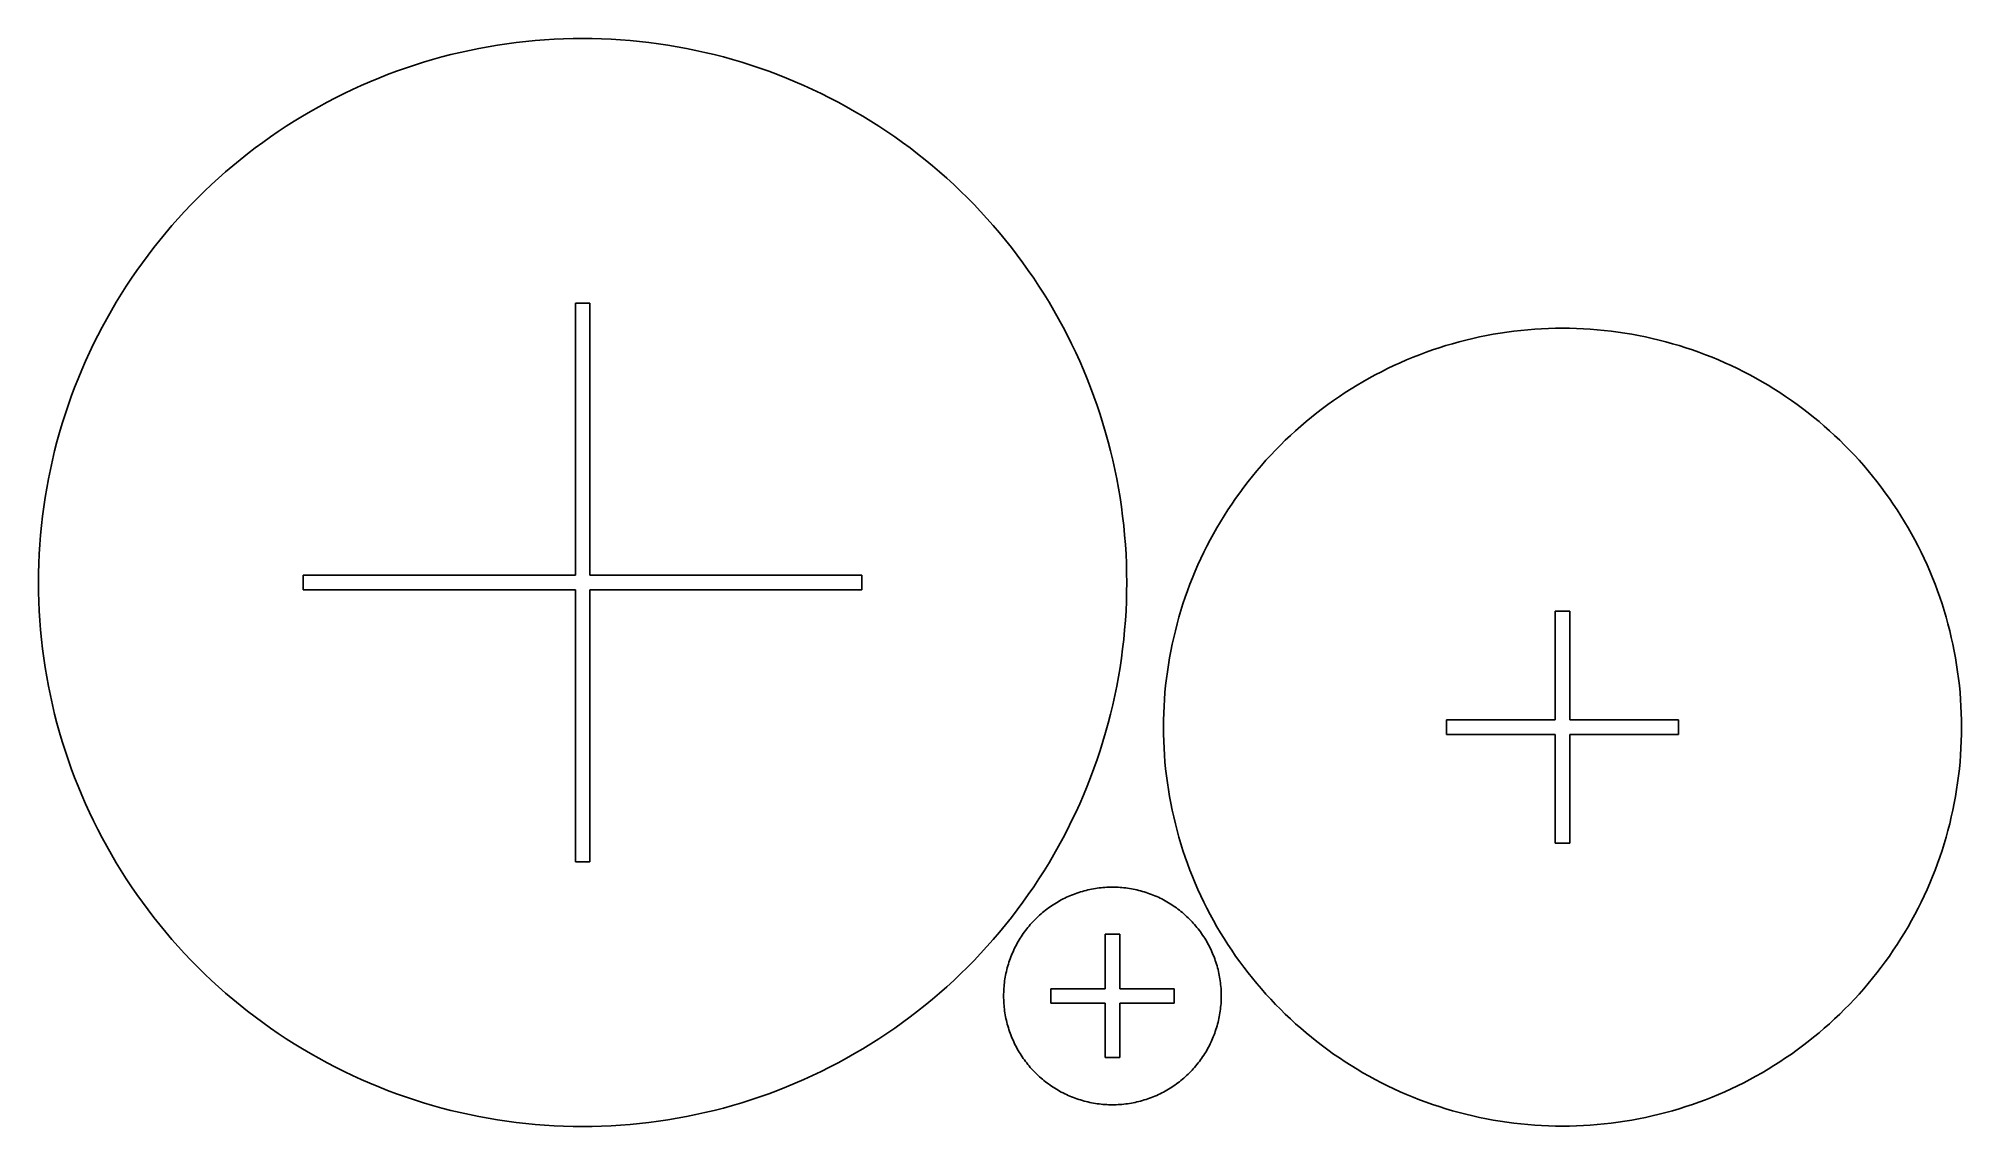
# Model space of a CAD drawing. Header units: metres. Extents: x 51 to 581, y 325 to 625.
import ezdxf

# ---------------------------------------------------------------- set-up
doc = ezdxf.new("R2010")
doc.units = ezdxf.units.M

msp = doc.modelspace()

# ---------------------------------------------------------------- linework, layer by layer
at = {"layer": 'GROUP0'}
for p, q in [((164.96, 620.78), (162.43, 620.12)), ((167.51, 621.39), (164.96, 620.78)), ((170.06, 621.95), (167.51, 621.39)), ((172.63, 622.48), (170.06, 621.95)), ((175.2, 622.95), (172.63, 622.48)), ((177.79, 623.38), (175.2, 622.95)), ((180.37, 623.77), (177.79, 623.38)), ((182.97, 624.11), (180.37, 623.77)), ((185.57, 624.41), (182.97, 624.11)), ((188.18, 624.66), (185.57, 624.41)), ((190.79, 624.87), (188.18, 624.66)), ((193.4, 625.03), (190.79, 624.87)), ((196.02, 625.14), (193.4, 625.03)), ((198.63, 625.21), (196.02, 625.14)), ((201.25, 625.23), (198.63, 625.21)), ((203.87, 625.21), (201.25, 625.23)), ((206.49, 625.14), (203.87, 625.21)), ((209.1, 625.03), (206.49, 625.14)), ((211.71, 624.87), (209.1, 625.03)), ((214.32, 624.66), (211.71, 624.87)), ((216.93, 624.41), (214.32, 624.66)), ((219.53, 624.11), (216.93, 624.41)), ((222.13, 623.77), (219.53, 624.11)), ((224.72, 623.38), (222.13, 623.77)), ((227.3, 622.95), (224.72, 623.38)), ((229.87, 622.48), (227.3, 622.95)), ((232.44, 621.95), (229.87, 622.48)), ((234.99, 621.39), (232.44, 621.95)), ((237.54, 620.78), (234.99, 621.39)), ((240.07, 620.12), (237.54, 620.78)), ((147.5, 615.27), (145.06, 614.31)), ((149.95, 616.18), (147.5, 615.27)), ((152.42, 617.06), (149.95, 616.18)), ((154.9, 617.89), (152.42, 617.06)), ((157.4, 618.68), (154.9, 617.89)), ((159.91, 619.42), (157.4, 618.68)), ((162.43, 620.12), (159.91, 619.42)), ((242.6, 619.42), (240.07, 620.12)), ((245.11, 618.68), (242.6, 619.42)), ((247.6, 617.89), (245.11, 618.68)), ((250.09, 617.06), (247.6, 617.89)), ((252.55, 616.18), (250.09, 617.06)), ((255.01, 615.27), (252.55, 616.18)), ((257.44, 614.31), (255.01, 615.27)), ((135.5, 610.05), (133.15, 608.88)), ((137.86, 611.18), (135.5, 610.05)), ((140.24, 612.26), (137.86, 611.18)), ((142.64, 613.31), (140.24, 612.26)), ((145.06, 614.31), (142.64, 613.31)), ((259.86, 613.31), (257.44, 614.31)), ((262.26, 612.26), (259.86, 613.31)), ((264.64, 611.18), (262.26, 612.26)), ((267.01, 610.05), (264.64, 611.18)), ((269.35, 608.88), (267.01, 610.05)), ((126.25, 605.13), (124, 603.81)), ((128.53, 606.42), (126.25, 605.13)), ((130.83, 607.67), (128.53, 606.42)), ((133.15, 608.88), (130.83, 607.67)), ((271.67, 607.67), (269.35, 608.88)), ((273.97, 606.42), (271.67, 607.67)), ((276.25, 605.13), (273.97, 606.42)), ((278.51, 603.81), (276.25, 605.13)), ((117.37, 599.59), (115.21, 598.1)), ((119.56, 601.03), (117.37, 599.59)), ((121.76, 602.44), (119.56, 601.03)), ((124, 603.81), (121.76, 602.44)), ((280.74, 602.44), (278.51, 603.81)), ((282.95, 601.03), (280.74, 602.44)), ((285.13, 599.59), (282.95, 601.03)), ((287.29, 598.1), (285.13, 599.59)), ((110.98, 595.03), (108.9, 593.43)), ((113.08, 596.58), (110.98, 595.03)), ((115.21, 598.1), (113.08, 596.58)), ((289.42, 596.58), (287.29, 598.1)), ((291.52, 595.03), (289.42, 596.58)), ((293.6, 593.43), (291.52, 595.03)), ((104.83, 590.14), (102.84, 588.44)), ((106.85, 591.8), (104.83, 590.14)), ((108.9, 593.43), (106.85, 591.8)), ((295.65, 591.8), (293.6, 593.43)), ((297.67, 590.14), (295.65, 591.8)), ((299.66, 588.44), (297.67, 590.14)), ((98.95, 584.93), (97.05, 583.13)), ((100.88, 586.7), (98.95, 584.93)), ((102.84, 588.44), (100.88, 586.7)), ((301.62, 586.7), (299.66, 588.44)), ((303.55, 584.93), (301.62, 586.7)), ((305.45, 583.13), (303.55, 584.93)), ((93.35, 579.43), (91.55, 577.53)), ((95.18, 581.3), (93.35, 579.43)), ((97.05, 583.13), (95.18, 581.3)), ((307.32, 581.3), (305.45, 583.13)), ((309.15, 579.43), (307.32, 581.3)), ((310.95, 577.53), (309.15, 579.43)), ((88.04, 573.64), (86.34, 571.65)), ((89.78, 575.6), (88.04, 573.64)), ((91.55, 577.53), (89.78, 575.6)), ((312.72, 575.6), (310.95, 577.53)), ((314.46, 573.64), (312.72, 575.6)), ((316.16, 571.65), (314.46, 573.64)), ((83.05, 567.58), (81.46, 565.5)), ((84.68, 569.63), (83.05, 567.58)), ((86.34, 571.65), (84.68, 569.63)), ((317.82, 569.63), (316.16, 571.65)), ((319.45, 567.58), (317.82, 569.63)), ((321.05, 565.5), (319.45, 567.58)), ((79.9, 563.4), (78.38, 561.27)), ((81.46, 565.5), (79.9, 563.4)), ((322.6, 563.4), (321.05, 565.5)), ((324.12, 561.27), (322.6, 563.4)), ((75.45, 556.93), (74.04, 554.72)), ((76.9, 559.11), (75.45, 556.93)), ((78.38, 561.27), (76.9, 559.11)), ((325.61, 559.11), (324.12, 561.27)), ((327.05, 556.93), (325.61, 559.11)), ((328.46, 554.72), (327.05, 556.93)), ((72.68, 552.49), (71.35, 550.23)), ((74.04, 554.72), (72.68, 552.49)), ((199.25, 552.23), (203.25, 552.23)), ((199.25, 477.23), (199.25, 552.23)), ((203.25, 552.23), (203.25, 477.23)), ((329.83, 552.49), (328.46, 554.72)), ((331.15, 550.23), (329.83, 552.49)), ((70.06, 547.95), (68.81, 545.65)), ((71.35, 550.23), (70.06, 547.95)), ((332.44, 547.95), (331.15, 550.23)), ((333.69, 545.65), (332.44, 547.95)), ((66.43, 540.99), (65.3, 538.62)), ((67.6, 543.33), (66.43, 540.99)), ((68.81, 545.65), (67.6, 543.33)), ((334.9, 543.33), (333.69, 545.65)), ((336.07, 540.99), (334.9, 543.33)), ((337.2, 538.62), (336.07, 540.99)), ((441.06, 541.07), (439.22, 540.53)), ((442.91, 541.59), (441.06, 541.07)), ((444.77, 542.07), (442.91, 541.59)), ((446.63, 542.51), (444.77, 542.07)), ((448.51, 542.93), (446.63, 542.51)), ((450.39, 543.31), (448.51, 542.93)), ((452.28, 543.66), (450.39, 543.31)), ((454.17, 543.98), (452.28, 543.66)), ((456.07, 544.26), (454.17, 543.98)), ((457.97, 544.51), (456.07, 544.26)), ((459.88, 544.73), (457.97, 544.51)), ((461.79, 544.92), (459.88, 544.73)), ((463.71, 545.07), (461.79, 544.92)), ((465.62, 545.18), (463.71, 545.07)), ((467.54, 545.27), (465.62, 545.18)), ((469.46, 545.32), (467.54, 545.27)), ((471.38, 545.33), (469.46, 545.32)), ((473.3, 545.32), (471.38, 545.33)), ((475.22, 545.27), (473.3, 545.32)), ((477.14, 545.18), (475.22, 545.27)), ((479.05, 545.07), (477.14, 545.18)), ((480.97, 544.92), (479.05, 545.07)), ((482.88, 544.73), (480.97, 544.92)), ((484.79, 544.51), (482.88, 544.73)), ((486.69, 544.26), (484.79, 544.51)), ((488.59, 543.98), (486.69, 544.26)), ((490.48, 543.66), (488.59, 543.98)), ((492.37, 543.31), (490.48, 543.66)), ((494.25, 542.93), (492.37, 543.31)), ((496.12, 542.51), (494.25, 542.93)), ((497.99, 542.07), (496.12, 542.51)), ((499.85, 541.59), (497.99, 542.07)), ((501.7, 541.07), (499.85, 541.59)), ((503.54, 540.53), (501.7, 541.07)), ((64.22, 536.24), (63.18, 533.84)), ((65.3, 538.62), (64.22, 536.24)), ((338.28, 536.24), (337.2, 538.62)), ((339.33, 533.84), (338.28, 536.24)), ((426.64, 535.82), (424.89, 535.03)), ((428.4, 536.59), (426.64, 535.82)), ((430.17, 537.32), (428.4, 536.59)), ((431.96, 538.03), (430.17, 537.32)), ((433.76, 538.7), (431.96, 538.03)), ((435.57, 539.34), (433.76, 538.7)), ((437.39, 539.95), (435.57, 539.34)), ((439.22, 540.53), (437.39, 539.95)), ((505.37, 539.95), (503.54, 540.53)), ((507.19, 539.34), (505.37, 539.95)), ((509, 538.7), (507.19, 539.34)), ((510.8, 538.03), (509, 538.7)), ((512.59, 537.32), (510.8, 538.03)), ((514.36, 536.59), (512.59, 537.32)), ((516.12, 535.82), (514.36, 536.59)), ((517.87, 535.03), (516.12, 535.82)), ((62.17, 531.42), (61.21, 528.99)), ((63.18, 533.84), (62.17, 531.42)), ((340.33, 531.42), (339.33, 533.84)), ((341.29, 528.99), (340.33, 531.42)), ((416.38, 530.6), (414.73, 529.62)), ((418.05, 531.54), (416.38, 530.6)), ((419.74, 532.46), (418.05, 531.54)), ((421.44, 533.34), (419.74, 532.46)), ((423.16, 534.2), (421.44, 533.34)), ((424.89, 535.03), (423.16, 534.2)), ((519.6, 534.2), (517.87, 535.03)), ((521.32, 533.34), (519.6, 534.2)), ((523.02, 532.46), (521.32, 533.34)), ((524.71, 531.54), (523.02, 532.46)), ((526.38, 530.6), (524.71, 531.54)), ((528.03, 529.62), (526.38, 530.6)), ((60.3, 526.53), (59.42, 524.07)), ((61.21, 528.99), (60.3, 526.53)), ((342.2, 526.53), (341.29, 528.99)), ((343.08, 524.07), (342.2, 526.53)), ((408.29, 525.44), (406.72, 524.33)), ((409.87, 526.53), (408.29, 525.44)), ((411.47, 527.59), (409.87, 526.53)), ((413.09, 528.62), (411.47, 527.59)), ((414.73, 529.62), (413.09, 528.62)), ((529.67, 528.62), (528.03, 529.62)), ((531.29, 527.59), (529.67, 528.62)), ((532.89, 526.53), (531.29, 527.59)), ((534.47, 525.44), (532.89, 526.53)), ((536.04, 524.33), (534.47, 525.44)), ((58.59, 521.58), (57.81, 519.09)), ((59.42, 524.07), (58.59, 521.58)), ((343.91, 521.58), (343.08, 524.07)), ((344.7, 519.09), (343.91, 521.58)), ((400.67, 519.6), (399.21, 518.35)), ((402.15, 520.82), (400.67, 519.6)), ((403.66, 522.02), (402.15, 520.82)), ((405.18, 523.18), (403.66, 522.02)), ((406.72, 524.33), (405.18, 523.18)), ((537.58, 523.18), (536.04, 524.33)), ((539.1, 522.02), (537.58, 523.18)), ((540.6, 520.82), (539.1, 522.02)), ((542.09, 519.6), (540.6, 520.82)), ((543.55, 518.35), (542.09, 519.6)), ((57.06, 516.58), (56.36, 514.05)), ((57.81, 519.09), (57.06, 516.58)), ((345.44, 516.58), (344.7, 519.09)), ((346.14, 514.05), (345.44, 516.58)), ((394.97, 514.46), (393.6, 513.12)), ((396.36, 515.78), (394.97, 514.46)), ((397.78, 517.08), (396.36, 515.78)), ((399.21, 518.35), (397.78, 517.08)), ((544.98, 517.08), (543.55, 518.35)), ((546.4, 515.78), (544.98, 517.08)), ((547.79, 514.46), (546.4, 515.78)), ((549.16, 513.12), (547.79, 514.46)), ((55.1, 508.97), (54.53, 506.42)), ((55.71, 511.52), (55.1, 508.97)), ((56.36, 514.05), (55.71, 511.52)), ((346.8, 511.52), (346.14, 514.05)), ((347.41, 508.97), (346.8, 511.52)), ((347.97, 506.42), (347.41, 508.97)), ((389.63, 508.94), (388.36, 507.5)), ((390.93, 510.35), (389.63, 508.94)), ((392.25, 511.75), (390.93, 510.35)), ((393.6, 513.12), (392.25, 511.75)), ((550.51, 511.75), (549.16, 513.12)), ((551.83, 510.35), (550.51, 511.75)), ((553.13, 508.94), (551.83, 510.35)), ((554.4, 507.5), (553.13, 508.94)), ((54.01, 503.85), (53.53, 501.28)), ((54.53, 506.42), (54.01, 503.85)), ((348.5, 503.85), (347.97, 506.42)), ((348.97, 501.28), (348.5, 503.85)), ((385.89, 504.56), (384.7, 503.06)), ((387.11, 506.04), (385.89, 504.56)), ((388.36, 507.5), (387.11, 506.04)), ((555.64, 506.04), (554.4, 507.5)), ((556.87, 504.56), (555.64, 506.04)), ((558.06, 503.06), (556.87, 504.56)), ((53.1, 498.7), (52.71, 496.11)), ((53.53, 501.28), (53.1, 498.7)), ((349.4, 498.7), (348.97, 501.28)), ((349.79, 496.11), (349.4, 498.7)), ((381.27, 498.43), (380.19, 496.85)), ((382.39, 499.99), (381.27, 498.43)), ((383.53, 501.53), (382.39, 499.99)), ((384.7, 503.06), (383.53, 501.53)), ((559.23, 501.53), (558.06, 503.06)), ((560.37, 499.99), (559.23, 501.53)), ((561.49, 498.43), (560.37, 499.99)), ((562.57, 496.85), (561.49, 498.43)), ((52.37, 493.51), (52.07, 490.91)), ((52.71, 496.11), (52.37, 493.51)), ((350.13, 493.51), (349.79, 496.11)), ((350.43, 490.91), (350.13, 493.51)), ((378.09, 493.63), (377.09, 491.99)), ((379.13, 495.24), (378.09, 493.63)), ((380.19, 496.85), (379.13, 495.24)), ((563.63, 495.24), (562.57, 496.85)), ((564.66, 493.63), (563.63, 495.24)), ((565.67, 491.99), (564.66, 493.63)), ((51.82, 488.3), (51.62, 485.69)), ((52.07, 490.91), (51.82, 488.3)), ((350.68, 488.3), (350.43, 490.91)), ((350.89, 485.69), (350.68, 488.3)), ((375.17, 488.66), (374.26, 486.98)), ((376.12, 490.33), (375.17, 488.66)), ((377.09, 491.99), (376.12, 490.33)), ((566.64, 490.33), (565.67, 491.99)), ((567.59, 488.66), (566.64, 490.33)), ((568.5, 486.98), (567.59, 488.66)), ((51.46, 483.08), (51.34, 480.47)), ((51.62, 485.69), (51.46, 483.08)), ((351.05, 483.08), (350.89, 485.69)), ((351.16, 480.47), (351.05, 483.08)), ((372.51, 483.55), (371.69, 481.82)), ((373.37, 485.27), (372.51, 483.55)), ((374.26, 486.98), (373.37, 485.27)), ((569.39, 485.27), (568.5, 486.98)), ((570.25, 483.55), (569.39, 485.27)), ((571.07, 481.82), (570.25, 483.55)), ((51.27, 477.85), (51.25, 475.23)), ((51.34, 480.47), (51.27, 477.85)), ((124.25, 473.23), (124.25, 477.23)), ((124.25, 477.23), (199.25, 477.23)), ((203.25, 477.23), (278.25, 477.23)), ((278.25, 477.23), (278.25, 473.23)), ((351.23, 477.85), (351.16, 480.47)), ((351.25, 475.23), (351.23, 477.85)), ((370.12, 478.31), (369.39, 476.54)), ((370.89, 480.08), (370.12, 478.31)), ((371.69, 481.82), (370.89, 480.08)), ((571.87, 480.08), (571.07, 481.82)), ((572.63, 478.31), (571.87, 480.08)), ((573.37, 476.54), (572.63, 478.31)), ((51.25, 475.23), (51.27, 472.61)), ((51.27, 472.61), (51.34, 470)), ((199.25, 473.23), (124.25, 473.23)), ((199.25, 398.23), (199.25, 473.23)), ((203.25, 473.23), (203.25, 398.23)), ((278.25, 473.23), (203.25, 473.23)), ((351.16, 470), (351.23, 472.61)), ((351.23, 472.61), (351.25, 475.23)), ((368.01, 472.96), (367.37, 471.15)), ((368.69, 474.75), (368.01, 472.96)), ((369.39, 476.54), (368.69, 474.75)), ((574.07, 474.75), (573.37, 476.54)), ((574.75, 472.96), (574.07, 474.75)), ((575.39, 471.15), (574.75, 472.96)), ((51.34, 470), (51.46, 467.38)), ((51.46, 467.38), (51.62, 464.77)), ((350.89, 464.77), (351.05, 467.38)), ((351.05, 467.38), (351.16, 470)), ((366.19, 467.5), (365.64, 465.65)), ((366.76, 469.33), (366.19, 467.5)), ((367.37, 471.15), (366.76, 469.33)), ((469.38, 467.33), (473.38, 467.33)), ((469.38, 437.33), (469.38, 467.33)), ((473.38, 467.33), (473.38, 437.33)), ((576, 469.33), (575.39, 471.15)), ((576.57, 467.5), (576, 469.33)), ((577.12, 465.65), (576.57, 467.5)), ((51.62, 464.77), (51.82, 462.16)), ((51.82, 462.16), (52.07, 459.55)), ((350.43, 459.55), (350.68, 462.16)), ((350.68, 462.16), (350.89, 464.77)), ((364.65, 461.95), (364.2, 460.08)), ((365.13, 463.8), (364.65, 461.95)), ((365.64, 465.65), (365.13, 463.8)), ((577.63, 463.8), (577.12, 465.65)), ((578.11, 461.95), (577.63, 463.8)), ((578.56, 460.08), (578.11, 461.95)), ((52.07, 459.55), (52.37, 456.95)), ((52.37, 456.95), (52.71, 454.36)), ((349.79, 454.36), (350.13, 456.95)), ((350.13, 456.95), (350.43, 459.55)), ((363.4, 456.32), (363.05, 454.44)), ((363.78, 458.2), (363.4, 456.32)), ((364.2, 460.08), (363.78, 458.2)), ((578.98, 458.2), (578.56, 460.08)), ((579.36, 456.32), (578.98, 458.2)), ((579.71, 454.44), (579.36, 456.32)), ((52.71, 454.36), (53.1, 451.77)), ((53.1, 451.77), (53.53, 449.18)), ((348.97, 449.18), (349.4, 451.77)), ((349.4, 451.77), (349.79, 454.36)), ((362.45, 450.64), (362.2, 448.74)), ((362.73, 452.54), (362.45, 450.64)), ((363.05, 454.44), (362.73, 452.54)), ((580.03, 452.54), (579.71, 454.44)), ((580.31, 450.64), (580.03, 452.54)), ((580.56, 448.74), (580.31, 450.64)), ((53.53, 449.18), (54.01, 446.61)), ((54.01, 446.61), (54.53, 444.04)), ((347.97, 444.04), (348.5, 446.61)), ((348.5, 446.61), (348.97, 449.18)), ((361.98, 446.83), (361.8, 444.92)), ((362.2, 448.74), (361.98, 446.83)), ((580.78, 446.83), (580.56, 448.74)), ((580.96, 444.92), (580.78, 446.83)), ((54.53, 444.04), (55.1, 441.49)), ((55.1, 441.49), (55.71, 438.94)), ((346.8, 438.94), (347.41, 441.49)), ((347.41, 441.49), (347.97, 444.04)), ((361.53, 441.09), (361.45, 439.17)), ((361.65, 443.01), (361.53, 441.09)), ((361.8, 444.92), (361.65, 443.01)), ((581.11, 443.01), (580.96, 444.92)), ((581.23, 441.09), (581.11, 443.01)), ((581.31, 439.17), (581.23, 441.09)), ((55.71, 438.94), (56.36, 436.41)), ((56.36, 436.41), (57.06, 433.89)), ((345.44, 433.89), (346.14, 436.41)), ((346.14, 436.41), (346.8, 438.94)), ((361.4, 437.25), (361.38, 435.33)), ((361.38, 435.33), (361.4, 433.41)), ((361.45, 439.17), (361.4, 437.25)), ((439.38, 433.33), (439.38, 437.33)), ((439.38, 437.33), (469.38, 437.33)), ((473.38, 437.33), (503.38, 437.33)), ((503.38, 437.33), (503.38, 433.33)), ((581.36, 437.25), (581.31, 439.17)), ((581.38, 435.33), (581.36, 437.25)), ((581.36, 433.41), (581.38, 435.33)), ((57.06, 433.89), (57.81, 431.38)), ((57.81, 431.38), (58.59, 428.88)), ((343.91, 428.88), (344.7, 431.38)), ((344.7, 431.38), (345.44, 433.89)), ((361.4, 433.41), (361.45, 431.5)), ((361.45, 431.5), (361.53, 429.58)), ((361.53, 429.58), (361.65, 427.66)), ((469.38, 433.33), (439.38, 433.33)), ((469.38, 403.33), (469.38, 433.33)), ((473.38, 433.33), (473.38, 403.33)), ((503.38, 433.33), (473.38, 433.33)), ((581.11, 427.66), (581.23, 429.58)), ((581.23, 429.58), (581.31, 431.5)), ((581.31, 431.5), (581.36, 433.41)), ((58.59, 428.88), (59.42, 426.4)), ((59.42, 426.4), (60.3, 423.93)), ((342.2, 423.93), (343.08, 426.4)), ((343.08, 426.4), (343.91, 428.88)), ((361.65, 427.66), (361.8, 425.75)), ((361.8, 425.75), (361.98, 423.84)), ((580.78, 423.84), (580.96, 425.75)), ((580.96, 425.75), (581.11, 427.66)), ((60.3, 423.93), (61.21, 421.48)), ((61.21, 421.48), (62.17, 419.04)), ((62.17, 419.04), (63.18, 416.62)), ((339.33, 416.62), (340.33, 419.04)), ((340.33, 419.04), (341.29, 421.48)), ((341.29, 421.48), (342.2, 423.93)), ((361.98, 423.84), (362.2, 421.93)), ((362.2, 421.93), (362.45, 420.03)), ((362.45, 420.03), (362.73, 418.13)), ((580.03, 418.13), (580.31, 420.03)), ((580.31, 420.03), (580.56, 421.93)), ((580.56, 421.93), (580.78, 423.84)), ((63.18, 416.62), (64.22, 414.22)), ((64.22, 414.22), (65.3, 411.84)), ((337.2, 411.84), (338.28, 414.22)), ((338.28, 414.22), (339.33, 416.62)), ((362.73, 418.13), (363.05, 416.23)), ((363.05, 416.23), (363.4, 414.35)), ((363.4, 414.35), (363.78, 412.46)), ((578.98, 412.46), (579.36, 414.35)), ((579.36, 414.35), (579.71, 416.23)), ((579.71, 416.23), (580.03, 418.13)), ((65.3, 411.84), (66.43, 409.48)), ((66.43, 409.48), (67.6, 407.13)), ((334.9, 407.13), (336.07, 409.48)), ((336.07, 409.48), (337.2, 411.84)), ((363.78, 412.46), (364.2, 410.59)), ((364.2, 410.59), (364.65, 408.72)), ((364.65, 408.72), (365.13, 406.86)), ((577.63, 406.86), (578.11, 408.72)), ((578.11, 408.72), (578.56, 410.59)), ((578.56, 410.59), (578.98, 412.46)), ((67.6, 407.13), (68.81, 404.81)), ((68.81, 404.81), (70.06, 402.51)), ((332.44, 402.51), (333.69, 404.81)), ((333.69, 404.81), (334.9, 407.13)), ((365.13, 406.86), (365.64, 405.01)), ((365.64, 405.01), (366.19, 403.17)), ((366.19, 403.17), (366.76, 401.34)), ((473.38, 403.33), (469.38, 403.33)), ((576, 401.34), (576.57, 403.17)), ((576.57, 403.17), (577.12, 405.01)), ((577.12, 405.01), (577.63, 406.86)), ((70.06, 402.51), (71.35, 400.23)), ((71.35, 400.23), (72.68, 397.98)), ((72.68, 397.98), (74.04, 395.74)), ((203.25, 398.23), (199.25, 398.23)), ((328.46, 395.74), (329.83, 397.98)), ((329.83, 397.98), (331.15, 400.23)), ((331.15, 400.23), (332.44, 402.51)), ((366.76, 401.34), (367.37, 399.52)), ((367.37, 399.52), (368.01, 397.71)), ((368.01, 397.71), (368.69, 395.91)), ((574.07, 395.91), (574.75, 397.71)), ((574.75, 397.71), (575.39, 399.52)), ((575.39, 399.52), (576, 401.34)), ((74.04, 395.74), (75.45, 393.54)), ((75.45, 393.54), (76.9, 391.35)), ((325.61, 391.35), (327.05, 393.54)), ((327.05, 393.54), (328.46, 395.74)), ((368.69, 395.91), (369.39, 394.13)), ((369.39, 394.13), (370.12, 392.35)), ((370.12, 392.35), (370.89, 390.59)), ((571.87, 390.59), (572.63, 392.35)), ((572.63, 392.35), (573.37, 394.13)), ((573.37, 394.13), (574.07, 395.91)), ((76.9, 391.35), (78.38, 389.19)), ((78.38, 389.19), (79.9, 387.06)), ((79.9, 387.06), (81.46, 384.96)), ((321.05, 384.96), (322.6, 387.06)), ((322.6, 387.06), (324.12, 389.19)), ((324.12, 389.19), (325.61, 391.35)), ((332.31, 387.22), (331.86, 386.95)), ((332.76, 387.47), (332.31, 387.22)), ((333.22, 387.72), (332.76, 387.47)), ((333.69, 387.97), (333.22, 387.72)), ((334.16, 388.2), (333.69, 387.97)), ((334.63, 388.43), (334.16, 388.2)), ((335.11, 388.64), (334.63, 388.43)), ((335.59, 388.85), (335.11, 388.64)), ((336.07, 389.05), (335.59, 388.85)), ((336.56, 389.24), (336.07, 389.05)), ((337.05, 389.43), (336.56, 389.24)), ((337.54, 389.6), (337.05, 389.43)), ((338.04, 389.77), (337.54, 389.6)), ((338.54, 389.93), (338.04, 389.77)), ((339.04, 390.07), (338.54, 389.93)), ((339.54, 390.21), (339.04, 390.07)), ((340.05, 390.34), (339.54, 390.21)), ((340.56, 390.47), (340.05, 390.34)), ((341.07, 390.58), (340.56, 390.47)), ((341.58, 390.68), (341.07, 390.58)), ((342.1, 390.78), (341.58, 390.68)), ((342.62, 390.87), (342.1, 390.78)), ((343.13, 390.94), (342.62, 390.87)), ((343.65, 391.01), (343.13, 390.94)), ((344.17, 391.07), (343.65, 391.01)), ((344.69, 391.12), (344.17, 391.07)), ((345.22, 391.16), (344.69, 391.12)), ((345.74, 391.19), (345.22, 391.16)), ((346.26, 391.22), (345.74, 391.19)), ((346.78, 391.23), (346.26, 391.22)), ((347.31, 391.24), (346.78, 391.23)), ((347.83, 391.23), (347.31, 391.24)), ((348.36, 391.22), (347.83, 391.23)), ((348.88, 391.19), (348.36, 391.22)), ((349.4, 391.16), (348.88, 391.19)), ((349.92, 391.12), (349.4, 391.16)), ((350.44, 391.07), (349.92, 391.12)), ((350.96, 391.01), (350.44, 391.07)), ((351.48, 390.94), (350.96, 391.01)), ((352, 390.87), (351.48, 390.94)), ((352.52, 390.78), (352, 390.87)), ((353.03, 390.68), (352.52, 390.78)), ((353.55, 390.58), (353.03, 390.68)), ((354.06, 390.47), (353.55, 390.58)), ((354.57, 390.34), (354.06, 390.47)), ((355.07, 390.21), (354.57, 390.34)), ((355.58, 390.07), (355.07, 390.21)), ((356.08, 389.93), (355.58, 390.07)), ((356.58, 389.77), (356.08, 389.93)), ((357.08, 389.6), (356.58, 389.77)), ((357.57, 389.43), (357.08, 389.6)), ((358.06, 389.24), (357.57, 389.43)), ((358.55, 389.05), (358.06, 389.24)), ((359.03, 388.85), (358.55, 389.05)), ((359.51, 388.64), (359.03, 388.85)), ((359.99, 388.43), (359.51, 388.64)), ((360.46, 388.2), (359.99, 388.43)), ((360.93, 387.97), (360.46, 388.2)), ((361.39, 387.72), (360.93, 387.97)), ((361.85, 387.47), (361.39, 387.72)), ((362.31, 387.22), (361.85, 387.47)), ((362.76, 386.95), (362.31, 387.22)), ((370.89, 390.59), (371.69, 388.85)), ((371.69, 388.85), (372.51, 387.11)), ((372.51, 387.11), (373.37, 385.4)), ((569.39, 385.4), (570.25, 387.11)), ((570.25, 387.11), (571.07, 388.85)), ((571.07, 388.85), (571.87, 390.59)), ((81.46, 384.96), (83.05, 382.88)), ((83.05, 382.88), (84.68, 380.83)), ((317.82, 380.83), (319.45, 382.88)), ((319.45, 382.88), (321.05, 384.96)), ((325.37, 381.7), (325.01, 381.31)), ((325.73, 382.08), (325.37, 381.7)), ((326.1, 382.45), (325.73, 382.08)), ((326.47, 382.82), (326.1, 382.45)), ((326.85, 383.18), (326.47, 382.82)), ((327.23, 383.53), (326.85, 383.18)), ((327.63, 383.88), (327.23, 383.53)), ((328.02, 384.22), (327.63, 383.88)), ((328.43, 384.55), (328.02, 384.22)), ((328.84, 384.88), (328.43, 384.55)), ((329.25, 385.2), (328.84, 384.88)), ((329.67, 385.51), (329.25, 385.2)), ((330.1, 385.81), (329.67, 385.51)), ((330.53, 386.11), (330.1, 385.81)), ((330.97, 386.4), (330.53, 386.11)), ((331.41, 386.68), (330.97, 386.4)), ((331.86, 386.95), (331.41, 386.68)), ((363.21, 386.68), (362.76, 386.95)), ((363.65, 386.4), (363.21, 386.68)), ((364.08, 386.11), (363.65, 386.4)), ((364.52, 385.81), (364.08, 386.11)), ((364.94, 385.51), (364.52, 385.81)), ((365.36, 385.2), (364.94, 385.51)), ((365.78, 384.88), (365.36, 385.2)), ((366.19, 384.55), (365.78, 384.88)), ((366.59, 384.22), (366.19, 384.55)), ((366.99, 383.88), (366.59, 384.22)), ((367.38, 383.53), (366.99, 383.88)), ((367.77, 383.18), (367.38, 383.53)), ((368.15, 382.82), (367.77, 383.18)), ((368.52, 382.45), (368.15, 382.82)), ((368.89, 382.08), (368.52, 382.45)), ((369.25, 381.7), (368.89, 382.08)), ((369.6, 381.31), (369.25, 381.7)), ((373.37, 385.4), (374.26, 383.69)), ((374.26, 383.69), (375.17, 382.01)), ((375.17, 382.01), (376.12, 380.33)), ((566.64, 380.33), (567.59, 382.01)), ((567.59, 382.01), (568.5, 383.69)), ((568.5, 383.69), (569.39, 385.4)), ((84.68, 380.83), (86.34, 378.81)), ((86.34, 378.81), (88.04, 376.82)), ((88.04, 376.82), (89.78, 374.86)), ((312.72, 374.86), (314.46, 376.82)), ((314.46, 376.82), (316.16, 378.81)), ((316.16, 378.81), (317.82, 380.83)), ((321.59, 376.69), (321.33, 376.24)), ((321.87, 377.13), (321.59, 376.69)), ((322.15, 377.58), (321.87, 377.13)), ((322.44, 378.01), (322.15, 377.58)), ((322.73, 378.44), (322.44, 378.01)), ((323.04, 378.87), (322.73, 378.44)), ((323.35, 379.29), (323.04, 378.87)), ((323.67, 379.71), (323.35, 379.29)), ((323.99, 380.12), (323.67, 379.71)), ((324.33, 380.52), (323.99, 380.12)), ((324.67, 380.92), (324.33, 380.52)), ((325.01, 381.31), (324.67, 380.92)), ((345.31, 378.24), (349.31, 378.24)), ((345.31, 363.24), (345.31, 378.24)), ((349.31, 378.24), (349.31, 363.24)), ((369.95, 380.92), (369.6, 381.31)), ((370.29, 380.52), (369.95, 380.92)), ((370.62, 380.12), (370.29, 380.52)), ((370.95, 379.71), (370.62, 380.12)), ((371.27, 379.29), (370.95, 379.71)), ((371.58, 378.87), (371.27, 379.29)), ((371.88, 378.44), (371.58, 378.87)), ((372.18, 378.01), (371.88, 378.44)), ((372.47, 377.58), (372.18, 378.01)), ((372.75, 377.13), (372.47, 377.58)), ((373.02, 376.69), (372.75, 377.13)), ((373.29, 376.24), (373.02, 376.69)), ((376.12, 380.33), (377.09, 378.68)), ((377.09, 378.68), (378.09, 377.04)), ((378.09, 377.04), (379.13, 375.42)), ((563.63, 375.42), (564.66, 377.04)), ((564.66, 377.04), (565.67, 378.68)), ((565.67, 378.68), (566.64, 380.33)), ((89.78, 374.86), (91.55, 372.93)), ((91.55, 372.93), (93.35, 371.03)), ((309.15, 371.03), (310.95, 372.93)), ((310.95, 372.93), (312.72, 374.86)), ((319.12, 371.5), (318.94, 371)), ((319.3, 371.99), (319.12, 371.5)), ((319.49, 372.47), (319.3, 371.99)), ((319.69, 372.96), (319.49, 372.47)), ((319.9, 373.44), (319.69, 372.96)), ((320.12, 373.91), (319.9, 373.44)), ((320.34, 374.39), (320.12, 373.91)), ((320.58, 374.86), (320.34, 374.39)), ((320.82, 375.32), (320.58, 374.86)), ((321.07, 375.78), (320.82, 375.32)), ((321.33, 376.24), (321.07, 375.78)), ((373.55, 375.78), (373.29, 376.24)), ((373.8, 375.32), (373.55, 375.78)), ((374.04, 374.86), (373.8, 375.32)), ((374.27, 374.39), (374.04, 374.86)), ((374.5, 373.91), (374.27, 374.39)), ((374.71, 373.44), (374.5, 373.91)), ((374.92, 372.96), (374.71, 373.44)), ((375.12, 372.47), (374.92, 372.96)), ((375.32, 371.99), (375.12, 372.47)), ((375.5, 371.5), (375.32, 371.99)), ((375.67, 371), (375.5, 371.5)), ((379.13, 375.42), (380.19, 373.82)), ((380.19, 373.82), (381.27, 372.24)), ((381.27, 372.24), (382.39, 370.68)), ((560.37, 370.68), (561.49, 372.24)), ((561.49, 372.24), (562.57, 373.82)), ((562.57, 373.82), (563.63, 375.42)), ((93.35, 371.03), (95.18, 369.17)), ((95.18, 369.17), (97.05, 367.33)), ((97.05, 367.33), (98.95, 365.53)), ((303.55, 365.53), (305.45, 367.33)), ((305.45, 367.33), (307.32, 369.17)), ((307.32, 369.17), (309.15, 371.03)), ((317.68, 365.93), (317.6, 365.41)), ((317.76, 366.45), (317.68, 365.93)), ((317.86, 366.96), (317.76, 366.45)), ((317.96, 367.47), (317.86, 366.96)), ((318.08, 367.98), (317.96, 367.47)), ((318.2, 368.49), (318.08, 367.98)), ((318.33, 369), (318.2, 368.49)), ((318.47, 369.51), (318.33, 369)), ((318.62, 370.01), (318.47, 369.51)), ((318.78, 370.51), (318.62, 370.01)), ((318.94, 371), (318.78, 370.51)), ((375.84, 370.51), (375.67, 371)), ((376, 370.01), (375.84, 370.51)), ((376.15, 369.51), (376, 370.01)), ((376.29, 369), (376.15, 369.51)), ((376.42, 368.49), (376.29, 369)), ((376.54, 367.98), (376.42, 368.49)), ((376.65, 367.47), (376.54, 367.98)), ((376.76, 366.96), (376.65, 367.47)), ((376.85, 366.45), (376.76, 366.96)), ((376.94, 365.93), (376.85, 366.45)), ((377.02, 365.41), (376.94, 365.93)), ((382.39, 370.68), (383.53, 369.13)), ((383.53, 369.13), (384.7, 367.61)), ((384.7, 367.61), (385.89, 366.11)), ((385.89, 366.11), (387.11, 364.63)), ((555.64, 364.63), (556.87, 366.11)), ((556.87, 366.11), (558.06, 367.61)), ((558.06, 367.61), (559.23, 369.13)), ((559.23, 369.13), (560.37, 370.68)), ((98.95, 365.53), (100.88, 363.76)), ((100.88, 363.76), (102.84, 362.02)), ((102.84, 362.02), (104.83, 360.32)), ((297.67, 360.32), (299.66, 362.02)), ((299.66, 362.02), (301.62, 363.76)), ((301.62, 363.76), (303.55, 365.53)), ((317.33, 362.28), (317.31, 361.76)), ((317.31, 361.76), (317.31, 361.24)), ((317.31, 361.24), (317.31, 360.71)), ((317.31, 360.71), (317.33, 360.19)), ((317.35, 362.81), (317.33, 362.28)), ((317.38, 363.33), (317.35, 362.81)), ((317.42, 363.85), (317.38, 363.33)), ((317.47, 364.37), (317.42, 363.85)), ((317.53, 364.89), (317.47, 364.37)), ((317.6, 365.41), (317.53, 364.89)), ((330.31, 363.24), (345.31, 363.24)), ((330.31, 359.24), (330.31, 363.24)), ((349.31, 363.24), (364.31, 363.24)), ((364.31, 363.24), (364.31, 359.24)), ((377.08, 364.89), (377.02, 365.41)), ((377.14, 364.37), (377.08, 364.89)), ((377.19, 363.85), (377.14, 364.37)), ((377.24, 363.33), (377.19, 363.85)), ((377.27, 362.81), (377.24, 363.33)), ((377.29, 362.28), (377.27, 362.81)), ((377.3, 361.76), (377.29, 362.28)), ((377.29, 360.19), (377.3, 360.71)), ((377.31, 361.24), (377.3, 361.76)), ((377.3, 360.71), (377.31, 361.24)), ((387.11, 364.63), (388.36, 363.17)), ((388.36, 363.17), (389.63, 361.73)), ((389.63, 361.73), (390.93, 360.31)), ((551.83, 360.31), (553.13, 361.73)), ((553.13, 361.73), (554.4, 363.17)), ((554.4, 363.17), (555.64, 364.63)), ((104.83, 360.32), (106.85, 358.66)), ((106.85, 358.66), (108.9, 357.03)), ((108.9, 357.03), (110.98, 355.44)), ((110.98, 355.44), (113.08, 353.88)), ((289.42, 353.88), (291.52, 355.44)), ((291.52, 355.44), (293.6, 357.03)), ((293.6, 357.03), (295.65, 358.66)), ((295.65, 358.66), (297.67, 360.32)), ((317.33, 360.19), (317.35, 359.67)), ((317.35, 359.67), (317.38, 359.14)), ((317.38, 359.14), (317.42, 358.62)), ((317.42, 358.62), (317.47, 358.1)), ((317.47, 358.1), (317.53, 357.58)), ((317.53, 357.58), (317.6, 357.06)), ((317.6, 357.06), (317.68, 356.54)), ((317.68, 356.54), (317.76, 356.03)), ((317.76, 356.03), (317.86, 355.51)), ((317.86, 355.51), (317.96, 355)), ((345.31, 359.24), (330.31, 359.24)), ((345.31, 344.24), (345.31, 359.24)), ((349.31, 359.24), (349.31, 344.24)), ((364.31, 359.24), (349.31, 359.24)), ((376.65, 355), (376.76, 355.51)), ((376.76, 355.51), (376.85, 356.03)), ((376.85, 356.03), (376.94, 356.54)), ((376.94, 356.54), (377.02, 357.06)), ((377.02, 357.06), (377.08, 357.58)), ((377.08, 357.58), (377.14, 358.1)), ((377.14, 358.1), (377.19, 358.62)), ((377.19, 358.62), (377.24, 359.14)), ((377.24, 359.14), (377.27, 359.67)), ((377.27, 359.67), (377.29, 360.19)), ((390.93, 360.31), (392.25, 358.92)), ((392.25, 358.92), (393.6, 357.55)), ((393.6, 357.55), (394.97, 356.21)), ((394.97, 356.21), (396.36, 354.89)), ((546.4, 354.89), (547.79, 356.21)), ((547.79, 356.21), (549.16, 357.55)), ((549.16, 357.55), (550.51, 358.92)), ((550.51, 358.92), (551.83, 360.31)), ((113.08, 353.88), (115.21, 352.36)), ((115.21, 352.36), (117.37, 350.88)), ((117.37, 350.88), (119.56, 349.43)), ((282.95, 349.43), (285.13, 350.88)), ((285.13, 350.88), (287.29, 352.36)), ((287.29, 352.36), (289.42, 353.88)), ((317.96, 355), (318.08, 354.49)), ((318.08, 354.49), (318.2, 353.98)), ((318.2, 353.98), (318.33, 353.47)), ((318.33, 353.47), (318.47, 352.97)), ((318.47, 352.97), (318.62, 352.46)), ((318.62, 352.46), (318.78, 351.97)), ((318.78, 351.97), (318.94, 351.47)), ((318.94, 351.47), (319.12, 350.98)), ((319.12, 350.98), (319.3, 350.48)), ((319.3, 350.48), (319.49, 350)), ((319.49, 350), (319.69, 349.51)), ((374.92, 349.51), (375.12, 350)), ((375.12, 350), (375.32, 350.48)), ((375.32, 350.48), (375.5, 350.98)), ((375.5, 350.98), (375.67, 351.47)), ((375.67, 351.47), (375.84, 351.97)), ((375.84, 351.97), (376, 352.46)), ((376, 352.46), (376.15, 352.97)), ((376.15, 352.97), (376.29, 353.47)), ((376.29, 353.47), (376.42, 353.98)), ((376.42, 353.98), (376.54, 354.49)), ((376.54, 354.49), (376.65, 355)), ((396.36, 354.89), (397.78, 353.59)), ((397.78, 353.59), (399.21, 352.32)), ((399.21, 352.32), (400.67, 351.07)), ((400.67, 351.07), (402.15, 349.85)), ((540.6, 349.85), (542.09, 351.07)), ((542.09, 351.07), (543.55, 352.32)), ((543.55, 352.32), (544.98, 353.59)), ((544.98, 353.59), (546.4, 354.89)), ((119.56, 349.43), (121.76, 348.02)), ((121.76, 348.02), (124, 346.66)), ((124, 346.66), (126.25, 345.33)), ((126.25, 345.33), (128.53, 344.04)), ((273.97, 344.04), (276.25, 345.33)), ((276.25, 345.33), (278.51, 346.66)), ((278.51, 346.66), (280.74, 348.02)), ((280.74, 348.02), (282.95, 349.43)), ((319.69, 349.51), (319.9, 349.03)), ((319.9, 349.03), (320.12, 348.56)), ((320.12, 348.56), (320.34, 348.08)), ((320.34, 348.08), (320.58, 347.62)), ((320.58, 347.62), (320.82, 347.15)), ((320.82, 347.15), (321.07, 346.69)), ((321.07, 346.69), (321.33, 346.24)), ((321.33, 346.24), (321.59, 345.78)), ((321.59, 345.78), (321.87, 345.34)), ((321.87, 345.34), (322.15, 344.9)), ((322.15, 344.9), (322.44, 344.46)), ((372.18, 344.46), (372.47, 344.9)), ((372.47, 344.9), (372.75, 345.34)), ((372.75, 345.34), (373.02, 345.78)), ((373.02, 345.78), (373.29, 346.24)), ((373.29, 346.24), (373.55, 346.69)), ((373.55, 346.69), (373.8, 347.15)), ((373.8, 347.15), (374.04, 347.62)), ((374.04, 347.62), (374.27, 348.08)), ((374.27, 348.08), (374.5, 348.56)), ((374.5, 348.56), (374.71, 349.03)), ((374.71, 349.03), (374.92, 349.51)), ((402.15, 349.85), (403.66, 348.65)), ((403.66, 348.65), (405.18, 347.48)), ((405.18, 347.48), (406.72, 346.34)), ((406.72, 346.34), (408.29, 345.23)), ((408.29, 345.23), (409.87, 344.14)), ((532.89, 344.14), (534.47, 345.23)), ((534.47, 345.23), (536.04, 346.34)), ((536.04, 346.34), (537.58, 347.48)), ((537.58, 347.48), (539.1, 348.65)), ((539.1, 348.65), (540.6, 349.85)), ((128.53, 344.04), (130.83, 342.79)), ((130.83, 342.79), (133.15, 341.58)), ((133.15, 341.58), (135.5, 340.41)), ((135.5, 340.41), (137.86, 339.28)), ((137.86, 339.28), (140.24, 338.2)), ((262.26, 338.2), (264.64, 339.28)), ((264.64, 339.28), (267.01, 340.41)), ((267.01, 340.41), (269.35, 341.58)), ((269.35, 341.58), (271.67, 342.79)), ((271.67, 342.79), (273.97, 344.04)), ((322.44, 344.46), (322.73, 344.03)), ((322.73, 344.03), (323.04, 343.6)), ((323.04, 343.6), (323.35, 343.18)), ((323.35, 343.18), (323.67, 342.77)), ((323.67, 342.77), (323.99, 342.36)), ((323.99, 342.36), (324.33, 341.95)), ((324.33, 341.95), (324.67, 341.55)), ((324.67, 341.55), (325.01, 341.16)), ((325.01, 341.16), (325.37, 340.78)), ((325.37, 340.78), (325.73, 340.4)), ((325.73, 340.4), (326.1, 340.02)), ((326.1, 340.02), (326.47, 339.66)), ((326.47, 339.66), (326.85, 339.3)), ((326.85, 339.3), (327.23, 338.94)), ((349.31, 344.24), (345.31, 344.24)), ((367.38, 338.94), (367.77, 339.3)), ((367.77, 339.3), (368.15, 339.66)), ((368.15, 339.66), (368.52, 340.02)), ((368.52, 340.02), (368.89, 340.4)), ((368.89, 340.4), (369.25, 340.78)), ((369.25, 340.78), (369.6, 341.16)), ((369.6, 341.16), (369.95, 341.55)), ((369.95, 341.55), (370.29, 341.95)), ((370.29, 341.95), (370.62, 342.36)), ((370.62, 342.36), (370.95, 342.77)), ((370.95, 342.77), (371.27, 343.18)), ((371.27, 343.18), (371.58, 343.6)), ((371.58, 343.6), (371.88, 344.03)), ((371.88, 344.03), (372.18, 344.46)), ((409.87, 344.14), (411.47, 343.08)), ((411.47, 343.08), (413.09, 342.05)), ((413.09, 342.05), (414.73, 341.05)), ((414.73, 341.05), (416.38, 340.07)), ((416.38, 340.07), (418.05, 339.13)), ((524.71, 339.13), (526.38, 340.07)), ((526.38, 340.07), (528.03, 341.05)), ((528.03, 341.05), (529.67, 342.05)), ((529.67, 342.05), (531.29, 343.08)), ((531.29, 343.08), (532.89, 344.14)), ((140.24, 338.2), (142.64, 337.16)), ((142.64, 337.16), (145.06, 336.15)), ((145.06, 336.15), (147.5, 335.19)), ((147.5, 335.19), (149.95, 334.28)), ((149.95, 334.28), (152.42, 333.4)), ((250.09, 333.4), (252.55, 334.28)), ((252.55, 334.28), (255.01, 335.19)), ((255.01, 335.19), (257.44, 336.15)), ((257.44, 336.15), (259.86, 337.16)), ((259.86, 337.16), (262.26, 338.2)), ((327.23, 338.94), (327.63, 338.59)), ((327.63, 338.59), (328.02, 338.25)), ((328.02, 338.25), (328.43, 337.92)), ((328.43, 337.92), (328.84, 337.6)), ((328.84, 337.6), (329.25, 337.28)), ((329.25, 337.28), (329.67, 336.97)), ((329.67, 336.97), (330.1, 336.66)), ((330.1, 336.66), (330.53, 336.36)), ((330.53, 336.36), (330.97, 336.08)), ((330.97, 336.08), (331.41, 335.79)), ((331.41, 335.79), (331.86, 335.52)), ((331.86, 335.52), (332.31, 335.26)), ((332.31, 335.26), (332.76, 335)), ((332.76, 335), (333.22, 334.75)), ((333.22, 334.75), (333.69, 334.51)), ((333.69, 334.51), (334.16, 334.27)), ((334.16, 334.27), (334.63, 334.05)), ((334.63, 334.05), (335.11, 333.83)), ((359.51, 333.83), (359.99, 334.05)), ((359.99, 334.05), (360.46, 334.27)), ((360.46, 334.27), (360.93, 334.51)), ((360.93, 334.51), (361.39, 334.75)), ((361.39, 334.75), (361.85, 335)), ((361.85, 335), (362.31, 335.26)), ((362.31, 335.26), (362.76, 335.52)), ((362.76, 335.52), (363.21, 335.79)), ((363.21, 335.79), (363.65, 336.08)), ((363.65, 336.08), (364.08, 336.36)), ((364.08, 336.36), (364.52, 336.66)), ((364.52, 336.66), (364.94, 336.97)), ((364.94, 336.97), (365.36, 337.28)), ((365.36, 337.28), (365.78, 337.6)), ((365.78, 337.6), (366.19, 337.92)), ((366.19, 337.92), (366.59, 338.25)), ((366.59, 338.25), (366.99, 338.59)), ((366.99, 338.59), (367.38, 338.94)), ((418.05, 339.13), (419.74, 338.21)), ((419.74, 338.21), (421.44, 337.32)), ((421.44, 337.32), (423.16, 336.47)), ((423.16, 336.47), (424.89, 335.64)), ((424.89, 335.64), (426.64, 334.84)), ((426.64, 334.84), (428.4, 334.08)), ((428.4, 334.08), (430.17, 333.34)), ((512.59, 333.34), (514.36, 334.08)), ((514.36, 334.08), (516.12, 334.84)), ((516.12, 334.84), (517.87, 335.64)), ((517.87, 335.64), (519.6, 336.47)), ((519.6, 336.47), (521.32, 337.32)), ((521.32, 337.32), (523.02, 338.21)), ((523.02, 338.21), (524.71, 339.13)), ((152.42, 333.4), (154.9, 332.57)), ((154.9, 332.57), (157.4, 331.79)), ((157.4, 331.79), (159.91, 331.04)), ((159.91, 331.04), (162.43, 330.34)), ((162.43, 330.34), (164.96, 329.69)), ((164.96, 329.69), (167.51, 329.08)), ((167.51, 329.08), (170.06, 328.51)), ((232.44, 328.51), (234.99, 329.08)), ((234.99, 329.08), (237.54, 329.69)), ((237.54, 329.69), (240.07, 330.34)), ((240.07, 330.34), (242.6, 331.04)), ((242.6, 331.04), (245.11, 331.79)), ((245.11, 331.79), (247.6, 332.57)), ((247.6, 332.57), (250.09, 333.4)), ((335.11, 333.83), (335.59, 333.62)), ((335.59, 333.62), (336.07, 333.42)), ((336.07, 333.42), (336.56, 333.23)), ((336.56, 333.23), (337.05, 333.05)), ((337.05, 333.05), (337.54, 332.87)), ((337.54, 332.87), (338.04, 332.7)), ((338.04, 332.7), (338.54, 332.55)), ((338.54, 332.55), (339.04, 332.4)), ((339.04, 332.4), (339.54, 332.26)), ((339.54, 332.26), (340.05, 332.13)), ((340.05, 332.13), (340.56, 332)), ((340.56, 332), (341.07, 331.89)), ((341.07, 331.89), (341.58, 331.79)), ((341.58, 331.79), (342.1, 331.69)), ((342.1, 331.69), (342.62, 331.61)), ((342.62, 331.61), (343.13, 331.53)), ((343.13, 331.53), (343.65, 331.46)), ((343.65, 331.46), (344.17, 331.4)), ((344.17, 331.4), (344.69, 331.35)), ((344.69, 331.35), (345.22, 331.31)), ((345.22, 331.31), (345.74, 331.28)), ((345.74, 331.28), (346.26, 331.25)), ((346.26, 331.25), (346.78, 331.24)), ((346.78, 331.24), (347.31, 331.24)), ((347.31, 331.24), (347.83, 331.24)), ((347.83, 331.24), (348.36, 331.25)), ((348.36, 331.25), (348.88, 331.28)), ((348.88, 331.28), (349.4, 331.31)), ((349.4, 331.31), (349.92, 331.35)), ((349.92, 331.35), (350.44, 331.4)), ((350.44, 331.4), (350.96, 331.46)), ((350.96, 331.46), (351.48, 331.53)), ((351.48, 331.53), (352, 331.61)), ((352, 331.61), (352.52, 331.69)), ((352.52, 331.69), (353.03, 331.79)), ((353.03, 331.79), (353.55, 331.89)), ((353.55, 331.89), (354.06, 332)), ((354.06, 332), (354.57, 332.13)), ((354.57, 332.13), (355.07, 332.26)), ((355.07, 332.26), (355.58, 332.4)), ((355.58, 332.4), (356.08, 332.55)), ((356.08, 332.55), (356.58, 332.7)), ((356.58, 332.7), (357.08, 332.87)), ((357.08, 332.87), (357.57, 333.05)), ((357.57, 333.05), (358.06, 333.23)), ((358.06, 333.23), (358.55, 333.42)), ((358.55, 333.42), (359.03, 333.62)), ((359.03, 333.62), (359.51, 333.83)), ((430.17, 333.34), (431.96, 332.64)), ((431.96, 332.64), (433.76, 331.97)), ((433.76, 331.97), (435.57, 331.33)), ((435.57, 331.33), (437.39, 330.72)), ((437.39, 330.72), (439.22, 330.14)), ((439.22, 330.14), (441.06, 329.6)), ((441.06, 329.6), (442.91, 329.08)), ((442.91, 329.08), (444.77, 328.6)), ((497.99, 328.6), (499.85, 329.08)), ((499.85, 329.08), (501.7, 329.6)), ((501.7, 329.6), (503.54, 330.14)), ((503.54, 330.14), (505.37, 330.72)), ((505.37, 330.72), (507.19, 331.33)), ((507.19, 331.33), (509, 331.97)), ((509, 331.97), (510.8, 332.64)), ((510.8, 332.64), (512.59, 333.34)), ((170.06, 328.51), (172.63, 327.99)), ((172.63, 327.99), (175.2, 327.51)), ((175.2, 327.51), (177.79, 327.08)), ((177.79, 327.08), (180.37, 326.69)), ((180.37, 326.69), (182.97, 326.35)), ((182.97, 326.35), (185.57, 326.05)), ((185.57, 326.05), (188.18, 325.8)), ((188.18, 325.8), (190.79, 325.6)), ((190.79, 325.6), (193.4, 325.44)), ((193.4, 325.44), (196.02, 325.32)), ((196.02, 325.32), (198.63, 325.25)), ((198.63, 325.25), (201.25, 325.23)), ((201.25, 325.23), (203.87, 325.25)), ((203.87, 325.25), (206.49, 325.32)), ((206.49, 325.32), (209.1, 325.44)), ((209.1, 325.44), (211.71, 325.6)), ((211.71, 325.6), (214.32, 325.8)), ((214.32, 325.8), (216.93, 326.05)), ((216.93, 326.05), (219.53, 326.35)), ((219.53, 326.35), (222.13, 326.69)), ((222.13, 326.69), (224.72, 327.08)), ((224.72, 327.08), (227.3, 327.51)), ((227.3, 327.51), (229.87, 327.99)), ((229.87, 327.99), (232.44, 328.51)), ((444.77, 328.6), (446.63, 328.15)), ((446.63, 328.15), (448.51, 327.74)), ((448.51, 327.74), (450.39, 327.36)), ((450.39, 327.36), (452.28, 327.01)), ((452.28, 327.01), (454.17, 326.69)), ((454.17, 326.69), (456.07, 326.4)), ((456.07, 326.4), (457.97, 326.15)), ((457.97, 326.15), (459.88, 325.94)), ((459.88, 325.94), (461.79, 325.75)), ((461.79, 325.75), (463.71, 325.6)), ((463.71, 325.6), (465.62, 325.48)), ((465.62, 325.48), (467.54, 325.4)), ((467.54, 325.4), (469.46, 325.35)), ((469.46, 325.35), (471.38, 325.33)), ((471.38, 325.33), (473.3, 325.35)), ((473.3, 325.35), (475.22, 325.4)), ((475.22, 325.4), (477.14, 325.48)), ((477.14, 325.48), (479.05, 325.6)), ((479.05, 325.6), (480.97, 325.75)), ((480.97, 325.75), (482.88, 325.94)), ((482.88, 325.94), (484.79, 326.15)), ((484.79, 326.15), (486.69, 326.4)), ((486.69, 326.4), (488.59, 326.69)), ((488.59, 326.69), (490.48, 327.01)), ((490.48, 327.01), (492.37, 327.36)), ((492.37, 327.36), (494.25, 327.74)), ((494.25, 327.74), (496.12, 328.15)), ((496.12, 328.15), (497.99, 328.6))]:
    msp.add_line(p, q, dxfattribs=at)

doc.saveas('drawing.dxf')
